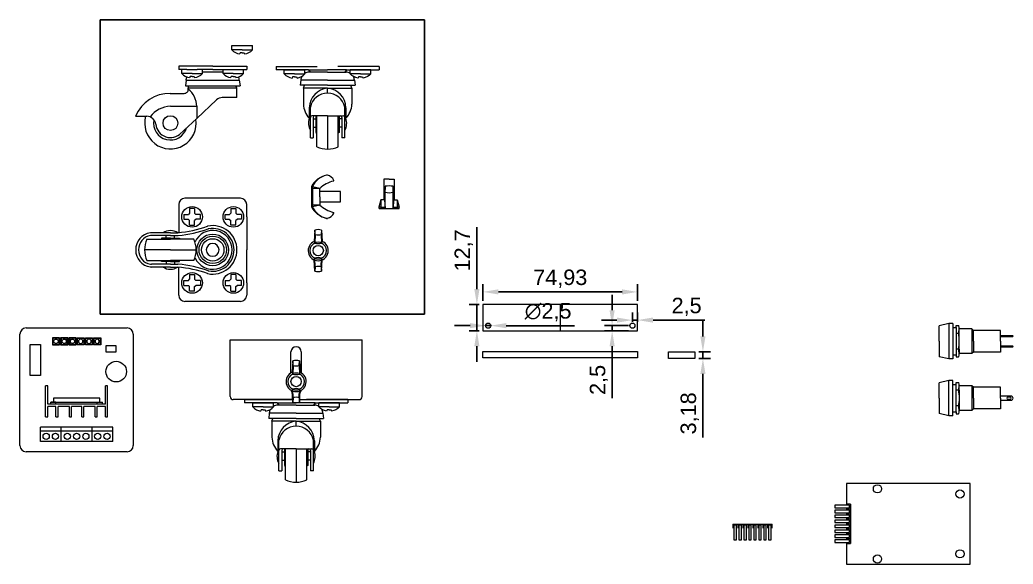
# Model space of a CAD drawing. Header units: millimetres. Extents: x 29 to 3003, y -283 to 1331.
# Drawn here: x 1025.5 to 1507, y 1066.9 to 1330.7 of the extents above; entities that cross this region are included whole.
import ezdxf

# ---------------------------------------------------------------- set-up
doc = ezdxf.new("R2010")
doc.units = ezdxf.units.MM
doc.layers.get('0').update_dxf_attribs({"lineweight": 9})
doc.layers.add('Dimensions', color=30, linetype='Continuous', lineweight=13)
doc.layers.add('Images 2', color=100, linetype='Continuous')
doc.styles.get("Standard").update_dxf_attribs({"font": 'arial.ttf'})
doc.dimstyles.new('ISO-25', dxfattribs={"dimscale": 3, "dimtxt": 2.5, "dimasz": 2.5, "dimexe": 1.25, "dimexo": 0.625, "dimtad": 1, "dimtxsty": 'Standard', "dimcen": 2.5, "dimadec": 0, "dimazin": 0, "dimtfac": 1, "dimtmove": 0, "dimatfit": 3, "dimfxl": 1, "dimarcsym": 0})
picture_1 = doc.add_image_def('image1.jpg', size_in_pixel=(600, 544))

# ---------------------------------------------------------------- blocks, each defined once
blk = doc.blocks.new('Roda (Lado)')
for p, q in [((0, 0), (-16.5, 0)), ((-16.5, 0), (-16.5, -1.5)), ((0, 0), (16.5, 0)), ((16.5, 0), (16.5, -1.5)), ((-12.5, -1.5), (-16.5, -1.5)), ((-15, -3.5), (-15, -1.5)), ((-10, -3.5), (-15, -3.5)), ((-12.5, -1.5), (-7.5, -1.5)), ((-10, -3.5), (-5, -3.5)), ((0, -1.5), (-7.5, -1.5)), ((-5, -2.84), (-5, -1.5)), ((5, -2.84), (-5, -2.84)), ((-5, -3.5), (-5, -2.84)), ((0, -1.5), (16.5, -1.5)), ((5, -2.84), (5, -1.5)), ((5, -3.5), (5, -2.84)), ((10, -3.5), (5, -3.5)), ((10, -3.5), (15, -3.5)), ((15, -3.5), (15, -1.5)), ((-12.85, -6.72), (-13.26, -9.42)), ((-13.26, -9.42), (13.26, -9.42)), ((-12.85, -6.72), (-12.85, -6.34)), ((-12.85, -6.72), (12.85, -6.72)), ((-11.82, -10.7), (-11.53, -9.42)), ((-11, -4.97), (-11.2, -5.5)), ((-10, -4.97), (-11, -4.97)), ((-10, -4.97), (-9, -4.97)), ((-9, -4.97), (-8.8, -5.5)), ((9, -4.97), (8.8, -5.5)), ((10, -4.97), (9, -4.97)), ((10, -4.97), (11, -4.97)), ((11, -4.97), (11.2, -5.5)), ((11.63, -10.7), (11.26, -9.42)), ((12.85, -6.72), (12.85, -6.34)), ((12.85, -6.72), (13.26, -9.42)), ((-20.55, -13.16), (-13.76, -13.16)), ((11.63, -10.7), (-11.82, -10.7)), ((-11.82, -11.06), (-11.82, -10.7)), ((11.63, -15.22), (11.63, -10.7)), ((-7.71, -25.25), (1.89, -16.3)), ((11.63, -15.22), (4.62, -15.22)), ((-20.51, -19.37), (-7.71, -19.37)), ((-7.71, -19.37), (-7.71, -25.25)), ((-37.39, -24.17), (-31.94, -24.17)), ((-7.71, -25.25), (-16.11, -33.05))]:
    blk.add_line(p, q)
blk.add_circle((-20.49, -27.55), 3.59)
for centre, radius, start, end in [((-10.37, 0.69), 6.25, 222.1439, 262.3949), ((-9.63, 0.69), 6.25, 277.6051, 317.8561), ((9.63, 0.69), 6.25, 222.1439, 262.3949), ((10.37, 0.69), 6.25, 277.6051, 317.8561), ((-9.35, -6.34), 3.5, 159.7651, 180), ((9.35, -6.34), 3.5, 0, 20.2349), ((-20.84, -31.09), 17.94, 89.0762, 157.2925), ((-13.77, -11.2), 1.95, 270.2705, 4.1503), ((-19.31, -19.93), 11.61, 2.7683, 49.8413), ((4.62, -19.22), 4, 90, 133), ((-19.98, -32.22), 12.86, 92.1937, 143.5527), ((-20.49, -27.55), 8.18, 89.8843, 90.1157), ((-20.49, -27.55), 8.18, 89.8843, 90.1157), ((-20.49, -27.55), 12.5, 164.3045, 8.7551), ((-32.34, -29.09), 4.94, 11.6075, 85.3728), ((-20.49, -27.55), 8.18, 168.8662, 343.8135), ((-20.49, -27.55), 8.18, 168.8662, 343.8135), ((-20.49, -27.55), 7.04, 184.4613, 317.2353)]:
    blk.add_arc(centre, radius, start, end)
blk = doc.blocks.new('Screw Head (Side)')
for p, q in [((-5, -2), (-5, 0)), ((-5, 0), (5, 0)), ((5, -1.34), (5, 0)), ((0, -2), (-5, -2)), ((-1, -3.47), (-1.2, -4)), ((0, -3.47), (-1, -3.47)), ((0, -2), (5, -2)), ((0, -3.47), (1, -3.47)), ((1, -3.47), (1.2, -4)), ((5, -2), (5, -1.34))]:
    blk.add_line(p, q)
for centre, start, end in [((-0.37, 2.19), 222.1439, 262.3949), ((0.37, 2.19), 277.6051, 317.8561)]:
    blk.add_arc(centre, 6.25, start, end)
blk = doc.blocks.new('Roda (Frente)')
for p, q in [((-25, 0), (-25, -1.54)), ((-25, 0), (-5, 0)), ((25, 0), (25, -1.54)), ((-9.18, -1.54), (-25, -1.54)), ((-9.18, -1.54), (0, -1.54)), ((-9.18, -1.54), (-8.41, -2.7)), ((0, -2.7), (-9.02, -2.7)), ((9.18, -1.54), (0, -1.54)), ((0, -2.7), (9.02, -2.7)), ((25, 0), (5, 0)), ((9.18, -1.54), (8.41, -2.7)), ((9.18, -1.54), (25, -1.54)), ((-13.02, -6.54), (-13.29, -9.08)), ((0, -9.08), (-13.29, -9.08)), ((0, -6.54), (-13.02, -6.54)), ((-11.75, -10.44), (-11.24, -9.08)), ((0, -6.54), (13.02, -6.54)), ((0, -9.08), (13.29, -9.08)), ((11.75, -10.44), (11.24, -9.08)), ((13.02, -6.54), (13.29, -9.08)), ((0, -10.44), (-11.75, -10.44)), ((-11.75, -10.44), (-11.75, -18.22)), ((0, -12.89), (0, -10.44)), ((0, -10.44), (11.75, -10.44)), ((11.75, -10.44), (11.75, -18.22)), ((-8.87, -19.91), (-8.87, -23.87)), ((-8.87, -23.87), (-8.87, -25.07)), ((-8.35, -23.87), (-8.35, -19.66)), ((-8.35, -23.87), (-8.35, -24.62)), ((-6.23, -23.87), (-7.6, -23.87)), ((-5.64, -23.87), (-6.23, -23.87)), ((0, -23.87), (-5.64, -23.87)), ((-5.64, -23.87), (-5.64, -31.87)), ((-5.19, -38.88), (-5.19, -23.87)), ((0, -23.87), (0, -40)), ((0, -23.87), (5.64, -23.87)), ((5.19, -38.88), (5.19, -23.87)), ((5.64, -23.87), (6.23, -23.87)), ((5.64, -23.87), (5.64, -31.87)), ((6.23, -23.87), (7.6, -23.87)), ((8.35, -23.87), (8.35, -19.66)), ((8.35, -23.87), (8.35, -24.62)), ((8.87, -19.91), (8.87, -23.87)), ((8.87, -23.87), (8.87, -25.07)), ((-8.87, -25.07), (-8.35, -25.53)), ((-8.35, -34.46), (-8.35, -24.62)), ((-6.98, -24.62), (-6.98, -34.46)), ((-6.98, -25.31), (-5.64, -25.31)), ((6.98, -25.31), (5.64, -25.31)), ((6.98, -24.62), (6.98, -34.46)), ((8.35, -34.46), (8.35, -24.62)), ((8.87, -25.07), (8.35, -25.53)), ((-6.98, -29.37), (-5.64, -29.37)), ((-5.64, -31.87), (-5.19, -32.29)), ((5.64, -31.87), (5.19, -32.29)), ((6.98, -29.37), (5.64, -29.37)), ((-8.35, -34.46), (-6.98, -34.46)), ((8.35, -34.46), (6.98, -34.46))]:
    blk.add_line(p, q)
for centre, radius, start, end in [((-8.9, -6.83), 4.13, 149.5149, 175.9895), ((-8.9, -6.83), 4.13, 91.584, 120.5328), ((8.9, -6.83), 4.13, 59.4672, 88.416), ((8.9, -6.83), 4.13, 4.0105, 30.4851), ((0.88, -20.15), 9.76, 95.1859, 178.5811), ((-0.19, -21.19), 8.3, 88.6743, 169.3585), ((-0.88, -20.15), 9.76, 1.4189, 84.8141), ((0.19, -21.19), 8.3, 10.6415, 91.3257), ((-1.29, -17.85), 10.47, 182.0322, 223.5877), ((1.29, -17.85), 10.47, 316.4123, 357.9678), ((-7.6, -24.62), 0.75, 90, 180), ((-6.23, -24.62), 0.75, 90, 180), ((6.23, -24.62), 0.75, 0, 90), ((7.6, -24.62), 0.75, 0, 90), ((-2.09, -27.44), 7.18, 160.7215, 209.3744), ((2.09, -27.44), 7.18, 330.6256, 19.2785), ((-0.06, -27.7), 12.3, 245.3471, 270.2989), ((0.06, -27.7), 12.3, 269.7011, 294.6529)]:
    blk.add_arc(centre, radius, start, end)
blk.add_blockref('Screw Head (Side)', (-16, -1.54))
at = {"xscale": -1}
blk.add_blockref('Screw Head (Side)', (16, -1.54), dxfattribs=at)
blk = doc.blocks.new('*U17')
for p, q in [((-1.1, 1.1955), (-1.1, -1.1955)), ((-1.1, 1.1955), (1.1, 1.1955)), ((-1.1, -1.1955), (1.1, -1.1955))]:
    blk.add_line(p, q)
blk = doc.blocks.new('*U18')
at = {"color": 0, "linetype": 'ByBlock', "lineweight": -2, "transparency": 16777216}
blk.add_blockref('*U17', (1151.22, 1218.83), dxfattribs=at)
for p, rotation in [((1154.12, 1221.73), 270.0000000000001), ((1157.02, 1218.83), 180), ((1154.12, 1215.93), 90.00000000000001)]:
    blk.add_blockref('*U17', p, dxfattribs=dict(at, rotation=rotation))
blk = doc.blocks.new('*U19')
for p, q in [((-1.1, 1.1955), (-1.1, -1.1955)), ((-1.1, 1.1955), (1.1, 1.1955)), ((-1.1, -1.1955), (1.1, -1.1955))]:
    blk.add_line(p, q)
blk = doc.blocks.new('*U20')
at = {"color": 0, "linetype": 'ByBlock', "lineweight": -2, "transparency": 16777216}
blk.add_blockref('*U19', (1151.22, 1218.83), dxfattribs=at)
for p, rotation in [((1154.12, 1221.73), 270.0000000000001), ((1157.02, 1218.83), 180), ((1154.12, 1215.93), 90.00000000000001)]:
    blk.add_blockref('*U19', p, dxfattribs=dict(at, rotation=rotation))
blk = doc.blocks.new('*U21')
for p, q in [((-1.1, 1.1955), (-1.1, -1.1955)), ((-1.1, 1.1955), (1.1, 1.1955)), ((-1.1, -1.1955), (1.1, -1.1955))]:
    blk.add_line(p, q)
blk = doc.blocks.new('*U22')
at = {"color": 0, "linetype": 'ByBlock', "lineweight": -2, "transparency": 16777216}
blk.add_blockref('*U21', (1151.22, 1218.83), dxfattribs=at)
for p, rotation in [((1154.12, 1221.73), 270.0000000000001), ((1157.02, 1218.83), 180), ((1154.12, 1215.93), 90.00000000000001)]:
    blk.add_blockref('*U21', p, dxfattribs=dict(at, rotation=rotation))
blk = doc.blocks.new('*U23')
for p, q in [((-1.1, 1.1955), (-1.1, -1.1955)), ((-1.1, 1.1955), (1.1, 1.1955)), ((-1.1, -1.1955), (1.1, -1.1955))]:
    blk.add_line(p, q)
blk = doc.blocks.new('*U24')
at = {"color": 0, "linetype": 'ByBlock', "lineweight": -2, "transparency": 16777216}
blk.add_blockref('*U23', (1151.22, 1218.83), dxfattribs=at)
for p, rotation in [((1154.12, 1221.73), 270.0000000000001), ((1157.02, 1218.83), 180), ((1154.12, 1215.93), 90.00000000000001)]:
    blk.add_blockref('*U23', p, dxfattribs=dict(at, rotation=rotation))
blk = doc.blocks.new('Roda (Bottom)')
for p, q in [((13.5, 25), (-13.5, 25)), ((-16.5, 22), (-16.5, 8.35)), ((16.5, 16), (16.5, 22)), ((-11.2, 17.8), (-11.8, 17.2)), ((-11.8, 14.8), (-11.2, 14.2)), ((-8.8, 17.8), (-8.2, 17.2)), ((-8.2, 14.8), (-8.8, 14.2)), ((8.8, 17.8), (8.2, 17.2)), ((8.2, 14.8), (8.8, 14.2)), ((11.2, 17.8), (11.8, 17.2)), ((11.8, 14.8), (11.2, 14.2)), ((16.5, 16), (16.5, 0)), ((-31.88, 5.19), (-20.5, 5.19)), ((-20.5, 8.31), (-29.85, 8.31)), ((-20.5, 6.93), (-29.75, 6.93)), ((-20.5, 5.63), (-24.82, 5.63)), ((-24.82, 5.63), (-24.82, 5.19)), ((-22.53, 5.63), (-22.53, 6.93)), ((-20.5, 8.31), (-16.91, 8.31)), ((-20.5, 6.93), (-16.9, 6.93)), ((-20.5, 5.63), (-16.18, 5.63)), ((-9.12, 5.19), (-20.5, 5.19)), ((-18.47, 5.63), (-18.47, 6.93)), ((-16.18, 5.63), (-16.18, 5.19)), ((-20.5, 0), (-33, 0)), ((-20.5, 0), (-8, 0)), ((16.5, -16), (16.5, 0)), ((-31.88, -5.19), (-20.5, -5.19)), ((-20.5, -8.31), (-29.85, -8.31)), ((-20.5, -6.93), (-29.75, -6.93)), ((-24.82, -5.63), (-24.82, -5.19)), ((-20.5, -5.63), (-24.82, -5.63)), ((-22.53, -5.63), (-22.53, -6.93)), ((-9.12, -5.19), (-20.5, -5.19)), ((-20.5, -5.63), (-16.18, -5.63)), ((-20.5, -6.93), (-16.9, -6.93)), ((-20.5, -8.31), (-16.91, -8.31)), ((-18.47, -5.63), (-18.47, -6.93)), ((-16.5, -22), (-16.5, -8.35)), ((-16.18, -5.63), (-16.18, -5.19)), ((-11.8, -14.8), (-11.2, -14.2)), ((-8.2, -14.8), (-8.8, -14.2)), ((8.2, -14.8), (8.8, -14.2)), ((11.8, -14.8), (11.2, -14.2)), ((-11.2, -17.8), (-11.8, -17.2)), ((-8.8, -17.8), (-8.2, -17.2)), ((8.8, -17.8), (8.2, -17.2)), ((11.2, -17.8), (11.8, -17.2)), ((16.5, -16), (16.5, -22)), ((13.5, -25), (-13.5, -25))]:
    blk.add_line(p, q)
for centre, radius in [((-10, 16), 5), ((10, 16), 5), ((0, 0), 7.66), ((0, 0), 6.65), ((0, 0), 5.43), ((-10, -16), 5), ((10, -16), 5)]:
    blk.add_circle(centre, radius)
for centre, radius, start, end in [((-13.5, 22), 3, 90, 180), ((13.5, 22), 3, 0, 90), ((-23.28, 71.63), 63.64, 275.7483, 288.9923), ((-23.28, 71.63), 65.02, 275.8126, 288.91), ((-1.92, 9.56), 2, 101.3356, 108.9923), ((0, 0), 11.75, 0, 101.3356), ((-1.56, 8.23), 2, 100.7313, 108.91), ((0, 0), 10.37, 0, 100.7313), ((-29.16, 0.18), 8.17, 97.5632, 181.2575), ((-29.16, 0.18), 6.8, 98.8288, 181.2575), ((-20.7, 0.06), 12.3, 155.3471, 180.2989), ((-29.85, 5.31), 3, 90, 97.5632), ((-29.75, 3.93), 3, 90, 98.8288), ((-20.75, 3.41), 5.93, 87.572, 124.2913), ((-20.25, 3.41), 5.93, 55.7087, 92.428), ((-16.9, 8.93), 2, 270, 275.8126), ((-20.3, 0.06), 12.3, 359.7011, 24.6529), ((0, 0), 9.41, 204.0311, 155.9689), ((-29.16, -0.18), 8.17, 178.7425, 262.4368), ((0, 0), 3.1, 0, 180), ((0, 0), 3.1, 180, 0), ((0, 0), 11.75, 258.6644, 0), ((0, 0), 10.37, 259.2687, 0), ((-29.16, -0.18), 6.8, 178.7425, 261.1712), ((-20.7, -0.06), 12.3, 179.7011, 204.6529), ((-20.3, -0.06), 12.3, 335.3471, 0.2989), ((-29.85, -5.31), 3, 262.4368, 270), ((-29.75, -3.93), 3, 261.1712, 270), ((-20.75, -3.41), 5.93, 235.7087, 272.428), ((-20.25, -3.41), 5.93, 267.572, 304.2913), ((-23.28, -71.63), 63.64, 71.0077, 84.2517), ((-16.9, -8.93), 2, 84.1874, 90), ((-23.28, -71.63), 65.02, 71.09, 84.1874), ((-1.92, -9.56), 2, 251.0077, 258.6644), ((-1.56, -8.23), 2, 251.09, 259.2687), ((-13.5, -22), 3, 180, 270), ((13.5, -22), 3, 270, 0)]:
    blk.add_arc(centre, radius, start, end)
blk.add_blockref('*U18', (-1164.12, -1202.83))
at = {"xscale": -1}
blk.add_blockref('*U20', (1164.12, -1202.83), dxfattribs=at)
at = {"xscale": -1, "rotation": 180}
blk.add_blockref('*U22', (-1164.12, 1202.83), dxfattribs=at)
at = {"rotation": 179.9999999999937}
blk.add_blockref('*U24', (1164.12, 1202.83), dxfattribs=at)
blk = doc.blocks.new('*D39')
at = {"layer": 'Defpoints', "color": 0, "transparency": 16777216}
for p in [(1247.04, 1192.7), (1250, 1192.7), (1250, 1180)]:
    blk.add_point(p, dxfattribs=at)
at = {"layer": 'Dimensions', "color": 0, "lineweight": -2, "transparency": 16777216}
for p, q in [((1247.04, 1200.2), (1247.04, 1230.23)), ((1248.12, 1192.7), (1243.29, 1192.7)), ((1247.04, 1180), (1247.04, 1192.7)), ((1248.12, 1180), (1243.29, 1180)), ((1247.04, 1172.5), (1247.04, 1165))]:
    blk.add_line(p, q, dxfattribs=at)
at = {"layer": 'Dimensions', "color": 0, "transparency": 16777216}
for points in [[(1245.79, 1200.2), (1248.29, 1200.2), (1247.04, 1192.7)], [(1245.79, 1172.5), (1248.29, 1172.5), (1247.04, 1180)]]:
    blk.add_solid(points, dxfattribs=at)
at = {"layer": 'Dimensions', "color": 0, "transparency": 16777216, "insert": (1240.66, 1218.96), "char_height": 7.5, "attachment_point": 5, "rotation": 90}
blk.add_mtext('12,7', dxfattribs=at)
blk = doc.blocks.new('*D40')
at = {"layer": 'Defpoints', "color": 0, "transparency": 16777216}
for p in [(1324.93, 1198.85), (1250, 1192.7), (1324.93, 1192.7)]:
    blk.add_point(p, dxfattribs=at)
at = {"layer": 'Dimensions', "color": 0, "lineweight": -2, "transparency": 16777216}
for p, q in [((1250, 1194.58), (1250, 1202.6)), ((1324.93, 1194.58), (1324.93, 1202.6)), ((1257.5, 1198.85), (1317.43, 1198.85))]:
    blk.add_line(p, q, dxfattribs=at)
at = {"layer": 'Dimensions', "color": 0, "transparency": 16777216}
for points in [[(1257.5, 1200.1), (1257.5, 1197.6), (1250, 1198.85)], [(1317.43, 1200.1), (1317.43, 1197.6), (1324.93, 1198.85)]]:
    blk.add_solid(points, dxfattribs=at)
at = {"layer": 'Dimensions', "color": 0, "transparency": 16777216, "insert": (1287.46, 1205.24), "char_height": 7.5, "attachment_point": 5}
blk.add_mtext('74,93', dxfattribs=at)
blk = doc.blocks.new('*D41')
at = {"layer": 'Defpoints', "color": 0, "transparency": 16777216}
for p in [(1352.7, 1169.77), (1352.7, 1166.6), (1356.62, 1166.6)]:
    blk.add_point(p, dxfattribs=at)
at = {"layer": 'Dimensions', "color": 0, "lineweight": -2, "transparency": 16777216}
for p, q in [((1356.62, 1177.27), (1356.62, 1184.77)), ((1354.58, 1169.77), (1360.37, 1169.77)), ((1354.58, 1166.6), (1360.37, 1166.6)), ((1356.62, 1169.77), (1356.62, 1166.6)), ((1356.62, 1159.1), (1356.62, 1128.36))]:
    blk.add_line(p, q, dxfattribs=at)
at = {"layer": 'Dimensions', "color": 0, "transparency": 16777216}
for points in [[(1355.37, 1177.27), (1357.87, 1177.27), (1356.62, 1169.77)], [(1355.37, 1159.1), (1357.87, 1159.1), (1356.62, 1166.6)]]:
    blk.add_solid(points, dxfattribs=at)
at = {"layer": 'Dimensions', "color": 0, "transparency": 16777216, "insert": (1350.24, 1139.98), "char_height": 7.5, "attachment_point": 5, "rotation": 90}
blk.add_mtext('3,18', dxfattribs=at)
blk = doc.blocks.new('*D42')
at = {"layer": 'Defpoints', "color": 0, "transparency": 16777216}
for p in [(1251.25, 1182.5), (1253.75, 1182.5)]:
    blk.add_point(p, dxfattribs=at)
at = {"layer": 'Dimensions', "color": 0, "lineweight": -2, "transparency": 16777216}
for p, q in [((1243.75, 1182.51), (1236.25, 1182.52)), ((1251.25, 1182.5), (1253.75, 1182.5)), ((1294.37, 1182.45), (1261.25, 1182.49))]:
    blk.add_line(p, q, dxfattribs=at)
at = {"layer": 'Dimensions', "color": 0, "transparency": 16777216}
for points in [[(1243.75, 1183.76), (1243.75, 1181.26), (1251.25, 1182.5)], [(1261.25, 1183.74), (1261.25, 1181.24), (1253.75, 1182.5)]]:
    blk.add_solid(points, dxfattribs=at)
at = {"layer": 'Dimensions', "color": 0, "transparency": 16777216, "insert": (1281.57, 1188.97), "char_height": 7.5, "attachment_point": 5, "rotation": 359.9325}
blk.add_mtext('∅2,5', dxfattribs=at)
blk = doc.blocks.new('*D43')
at = {"layer": 'Defpoints', "color": 0, "transparency": 16777216}
for p in [(1312.61, 1180), (1322.43, 1182.5), (1322.43, 1180)]:
    blk.add_point(p, dxfattribs=at)
at = {"layer": 'Dimensions', "color": 0, "lineweight": -2, "transparency": 16777216}
for p, q in [((1312.61, 1190), (1312.61, 1197.5)), ((1320.56, 1182.5), (1308.86, 1182.5)), ((1320.56, 1180), (1308.86, 1180)), ((1312.61, 1182.5), (1312.61, 1180)), ((1312.61, 1172.5), (1312.61, 1147.41))]:
    blk.add_line(p, q, dxfattribs=at)
at = {"layer": 'Dimensions', "color": 0, "transparency": 16777216}
for points in [[(1311.36, 1190), (1313.86, 1190), (1312.61, 1182.5)], [(1311.36, 1172.5), (1313.86, 1172.5), (1312.61, 1180)]]:
    blk.add_solid(points, dxfattribs=at)
at = {"layer": 'Dimensions', "color": 0, "transparency": 16777216, "insert": (1306.23, 1156.21), "char_height": 7.5, "attachment_point": 5, "rotation": 90}
blk.add_mtext('2,5', dxfattribs=at)
blk = doc.blocks.new('*D44')
at = {"layer": 'Defpoints', "color": 0, "transparency": 16777216}
for p in [(1324.93, 1185.19), (1322.43, 1182.5), (1324.93, 1182.5)]:
    blk.add_point(p, dxfattribs=at)
at = {"layer": 'Dimensions', "color": 0, "lineweight": -2, "transparency": 16777216}
for p, q in [((1314.93, 1185.19), (1307.43, 1185.19)), ((1322.43, 1184.38), (1322.43, 1188.94)), ((1322.43, 1185.19), (1324.93, 1185.19)), ((1324.93, 1184.38), (1324.93, 1188.94)), ((1332.43, 1185.19), (1357.52, 1185.19))]:
    blk.add_line(p, q, dxfattribs=at)
at = {"layer": 'Dimensions', "color": 0, "transparency": 16777216}
for points in [[(1314.93, 1186.44), (1314.93, 1183.94), (1322.43, 1185.19)], [(1332.43, 1186.44), (1332.43, 1183.94), (1324.93, 1185.19)]]:
    blk.add_solid(points, dxfattribs=at)
at = {"layer": 'Dimensions', "color": 0, "transparency": 16777216, "insert": (1348.72, 1191.57), "char_height": 7.5, "attachment_point": 5}
blk.add_mtext('2,5', dxfattribs=at)
blk = doc.blocks.new('*U65')
for points in [[(-1.75, 1.75), (1.75, 1.75), (1.75, -1.75), (-1.75, -1.75)], [(-1.5, 1.5), (1.5, 1.5), (1.5, -1.5), (-1.5, -1.5)], [(-0.41, 1), (-1, 0.41), (-1, -0.41), (-0.41, -1), (0.41, -1), (1, -0.41), (1, 0.41), (0.41, 1)]]:
    blk.add_lwpolyline(points, close=True)
blk = doc.blocks.new('*U66')
at = {"color": 0, "linetype": 'ByBlock', "lineweight": -2, "transparency": 16777216}
for p in [(0, 0), (4, 0), (8, 0)]:
    blk.add_blockref('*U65', p, dxfattribs=at)
blk = doc.blocks.new('*U67')
for points in [[(-1.75, 1.75), (1.75, 1.75), (1.75, -1.75), (-1.75, -1.75)], [(-1.5, 1.5), (1.5, 1.5), (1.5, -1.5), (-1.5, -1.5)], [(-0.41, 1), (-1, 0.41), (-1, -0.41), (-0.41, -1), (0.41, -1), (1, -0.41), (1, 0.41), (0.41, 1)]]:
    blk.add_lwpolyline(points, close=True)
blk = doc.blocks.new('*U68')
at = {"color": 0, "linetype": 'ByBlock', "lineweight": -2, "transparency": 16777216}
for p in [(0, 0), (4, 0), (8, 0)]:
    blk.add_blockref('*U67', p, dxfattribs=at)
blk = doc.blocks.new('Friver')
for p, q in [((-700, 843), (-700, 897)), ((-697, 900), (-648, 900)), ((-645, 897), (-645, 843)), ((-687.5, 862), (-687.5, 872)), ((-686.5, 872), (-687.5, 872)), ((-686.5, 863), (-686.5, 872)), ((-658.5, 863), (-658.5, 872)), ((-657.5, 872), (-658.5, 872)), ((-657.5, 862), (-657.5, 872)), ((-687.5, 857), (-687.5, 862)), ((-658.5, 863), (-686.5, 863)), ((-682.5, 862), (-686.5, 862)), ((-686.5, 857), (-686.5, 862)), ((-685, 863), (-685, 864)), ((-685, 864), (-660, 864)), ((-682.5, 864), (-685, 864)), ((-682.5, 863), (-682.5, 864)), ((-682.5, 857), (-682.5, 862)), ((-676, 862), (-681.5, 862)), ((-681.5, 857), (-681.5, 862)), ((-676, 857), (-676, 862)), ((-670, 862), (-675, 862)), ((-675, 857), (-675, 862)), ((-670, 857), (-670, 862)), ((-663.5, 862), (-669, 862)), ((-669, 857), (-669, 862)), ((-663.5, 857), (-663.5, 862)), ((-662.5, 863), (-662.5, 864)), ((-662.5, 864), (-660, 864)), ((-658.5, 862), (-662.5, 862)), ((-662.5, 857), (-662.5, 862)), ((-660, 863), (-660, 864)), ((-658.5, 857), (-658.5, 862)), ((-657.5, 857), (-657.5, 862)), ((-687.5, 857), (-686.5, 857)), ((-682.5, 857), (-681.5, 857)), ((-676, 857), (-675, 857)), ((-670, 857), (-669, 857)), ((-663.5, 857), (-662.5, 857)), ((-658.5, 857), (-657.5, 857)), ((-655, 852), (-690, 852)), ((-690, 845), (-690, 852)), ((-680, 850), (-690, 850)), ((-680, 845), (-680, 852)), ((-655, 850), (-680, 850)), ((-665, 845), (-665, 852)), ((-655, 845), (-655, 852)), ((-655, 845), (-690, 845)), ((-648, 840), (-697, 840))]:
    blk.add_line(p, q)
for points in [[(-695, 892), (-690, 892), (-690, 877), (-695, 877)], [(-658.38, 888.41), (-653.38, 888.41), (-653.38, 891.41), (-658.38, 891.41)], [(-683.75, 864), (-661.25, 864), (-661.25, 866), (-683.75, 866)]]:
    blk.add_lwpolyline(points, close=True)
for centre, radius in [((-653.29, 878.84), 5), ((-687.25, 847.5), 1.5), ((-682.75, 847.5), 1.5), ((-677, 847.5), 1.5), ((-672.5, 847.5), 1.5), ((-668, 847.5), 1.5), ((-662.25, 847.5), 1.5), ((-657.75, 847.5), 1.5)]:
    blk.add_circle(centre, radius)
for centre, start, end in [((-697, 897), 90, 180), ((-648, 897), 0, 90), ((-697, 843), 180, 270), ((-648, 843), 270, 0)]:
    blk.add_arc(centre, 3, start, end)
at = {"xscale": -1}
blk.add_blockref('*U68', (-674.5, 893.5), dxfattribs=at)
blk.add_blockref('*U66', (-670.5, 893.5))
blk = doc.blocks.new('*U117')
blk.add_line((1, 0), (-1, 0))
blk = doc.blocks.new('*U118')
at = {"color": 0, "linetype": 'ByBlock', "lineweight": -2, "transparency": 16777216}
for p in [(0, 0), (0, -2.4), (0, -4.8), (0, -7.2), (0, -9.6), (0, -12), (0, -14.4), (0, -16.8)]:
    blk.add_blockref('*U117', p, dxfattribs=at)
blk = doc.blocks.new('*U119')
blk.add_lwpolyline([(3.5, 0.6), (-3.5, 0.6), (-3.5, -0.6), (3.5, -0.6)], close=True)
blk = doc.blocks.new('*U120')
at = {"color": 0, "linetype": 'ByBlock', "lineweight": -2, "transparency": 16777216}
for p in [(0, 0), (0, -2.4), (0, -4.8), (0, -7.2), (0, -9.6), (0, -12), (0, -14.4), (0, -16.8)]:
    blk.add_blockref('*U119', p, dxfattribs=at)
blk = doc.blocks.new('*U145')
blk.add_line((1, 0), (-1, 0))
blk = doc.blocks.new('*U146')
at = {"color": 0, "linetype": 'ByBlock', "lineweight": -2, "transparency": 16777216}
for p in [(0, 0), (0, -2.4), (0, -4.8), (0, -7.2), (0, -9.6), (0, -12), (0, -14.4), (0, -16.8)]:
    blk.add_blockref('*U145', p, dxfattribs=at)
blk = doc.blocks.new('*U147')
blk.add_lwpolyline([(3.5, 0.6), (-3.5, 0.6), (-3.5, -0.6), (3.5, -0.6)], close=True)
blk = doc.blocks.new('*U148')
at = {"color": 0, "linetype": 'ByBlock', "lineweight": -2, "transparency": 16777216}
for p in [(0, 0), (0, -2.4), (0, -4.8), (0, -7.2), (0, -9.6), (0, -12), (0, -14.4), (0, -16.8)]:
    blk.add_blockref('*U147', p, dxfattribs=at)

msp = doc.modelspace()

# ---------------------------------------------------------------- linework, layer by layer
for p, q in [((1204.449, 1253.442), (1201.949, 1253.442)), ((1201.949, 1253.442), (1201.949, 1243.442)), ((1204.449, 1253.442), (1206.949, 1253.442)), ((1206.949, 1253.442), (1206.949, 1243.442)), ((1166.79, 1249.81), (1166.79, 1240.113)), ((1170.89, 1248.962), (1166.79, 1248.962)), ((1170.89, 1248.962), (1167.286, 1249.841)), ((1167.413, 1248.962), (1167.413, 1247.462)), ((1167.413, 1247.462), (1167.413, 1242.462)), ((1170.89, 1247.462), (1170.89, 1248.962)), ((1170.89, 1244.962), (1170.89, 1247.462)), ((1180.89, 1247.462), (1170.89, 1247.462)), ((1180.89, 1242.462), (1180.89, 1247.462)), ((1202.505, 1250.023), (1202.305, 1243.442)), ((1202.505, 1239.965), (1202.505, 1250.023)), ((1206.392, 1239.965), (1206.392, 1250.023)), ((1206.392, 1250.023), (1206.592, 1243.442)), ((1167.413, 1242.462), (1167.413, 1240.962)), ((1170.89, 1244.962), (1170.89, 1242.462)), ((1170.89, 1242.462), (1170.89, 1240.962)), ((1170.89, 1242.462), (1180.89, 1242.462)), ((1200.449, 1243.442), (1199.57, 1239.838)), ((1201.949, 1243.442), (1200.449, 1243.442)), ((1200.449, 1243.442), (1200.449, 1239.342)), ((1202.305, 1243.442), (1201.949, 1243.442)), ((1202.305, 1243.442), (1202.505, 1239.342)), ((1206.592, 1243.442), (1206.392, 1239.342)), ((1206.592, 1243.442), (1206.949, 1243.442)), ((1206.949, 1243.442), (1208.449, 1243.442)), ((1208.449, 1243.442), (1209.328, 1239.838)), ((1208.449, 1243.442), (1208.449, 1239.342)), ((1170.89, 1240.962), (1166.79, 1240.962)), ((1170.89, 1240.962), (1167.286, 1240.083)), ((1199.6, 1239.342), (1209.297, 1239.342)), ((1200.449, 1239.965), (1201.949, 1239.965)), ((1200.449, 1239.965), (1200.449, 1239.342)), ((1201.949, 1239.965), (1202.475, 1239.965)), ((1202.505, 1239.342), (1202.505, 1239.965)), ((1206.392, 1239.342), (1206.392, 1239.965)), ((1206.423, 1239.965), (1206.949, 1239.965)), ((1206.949, 1239.965), (1208.449, 1239.965)), ((1208.449, 1239.965), (1208.449, 1239.342)), ((1168.513, 1228.845), (1168.227, 1223.355)), ((1168.621, 1226.685), (1168.513, 1228.845)), ((1171.73, 1228.845), (1171.621, 1226.669)), ((1171.73, 1228.845), (1172.015, 1223.355)), ((1168.227, 1223.355), (1168.487, 1222.51)), ((1168.621, 1226.685), (1168.487, 1222.51)), ((1171.621, 1226.685), (1171.756, 1222.51)), ((1172.015, 1223.355), (1171.756, 1222.51)), ((1168.227, 1214.363), (1168.487, 1215.208)), ((1168.513, 1208.872), (1168.227, 1214.363)), ((1168.621, 1211.033), (1168.487, 1215.208)), ((1171.621, 1211.033), (1171.756, 1215.208)), ((1171.73, 1208.872), (1172.015, 1214.363)), ((1172.015, 1214.363), (1171.756, 1215.208)), ((1168.621, 1211.033), (1168.513, 1208.872)), ((1171.621, 1211.033), (1171.73, 1208.872)), ((1324.93, 1192.7), (1250, 1192.7)), ((1250, 1192.7), (1250, 1180)), ((1287.465, 1192.7), (1287.465, 1180)), ((1324.93, 1180), (1324.93, 1192.7)), ((1250, 1180), (1324.93, 1180)), ((1475.826, 1183.54), (1471.226, 1182.44)), ((1471.226, 1174.94), (1471.226, 1182.44)), ((1477.826, 1183.54), (1475.826, 1183.54)), ((1475.826, 1183.54), (1475.826, 1166.34)), ((1477.826, 1183.54), (1477.826, 1166.34)), ((1477.826, 1181.54), (1479.326, 1181.54)), ((1479.326, 1181.54), (1479.326, 1182.54)), ((1479.326, 1182.54), (1480.469, 1182.54)), ((1479.326, 1181.54), (1479.326, 1168.34)), ((1487.076, 1180.94), (1480.826, 1180.94)), ((1480.826, 1178.74), (1480.826, 1180.94)), ((1487.826, 1180.19), (1487.076, 1180.94)), ((1487.076, 1180.94), (1487.076, 1168.94)), ((1487.826, 1174.94), (1487.826, 1180.19)), ((1500.826, 1180.19), (1487.826, 1180.19)), ((1500.826, 1174.94), (1500.826, 1180.19)), ((1127.402, 1148.155), (1127.402, 1175.677)), ((1127.402, 1175.677), (1191.402, 1175.677)), ((1191.402, 1148.155), (1191.402, 1175.677)), ((1480.826, 1178.74), (1479.326, 1178.74)), ((1480.826, 1174.94), (1480.826, 1178.74)), ((1500.826, 1177.69), (1506.786, 1177.69)), ((1500.826, 1177.19), (1506.786, 1177.19)), ((1507.026, 1177.45), (1507.026, 1177.43)), ((1471.226, 1174.94), (1471.226, 1167.44)), ((1480.826, 1171.14), (1479.326, 1171.14)), ((1480.826, 1171.14), (1480.826, 1174.94)), ((1480.826, 1171.14), (1480.826, 1168.94)), ((1487.826, 1174.94), (1487.826, 1169.69)), ((1500.826, 1174.94), (1500.826, 1169.69)), ((1500.826, 1172.69), (1506.786, 1172.69)), ((1500.826, 1172.19), (1506.786, 1172.19)), ((1507.026, 1172.45), (1507.026, 1172.43)), ((1156.902, 1159.666), (1156.902, 1169.769)), ((1157.793, 1165.4), (1157.507, 1159.91)), ((1157.902, 1163.239), (1157.793, 1165.4)), ((1160.902, 1163.239), (1161.01, 1165.4)), ((1161.01, 1165.4), (1161.296, 1159.91)), ((1161.902, 1169.769), (1161.902, 1159.666)), ((1475.826, 1166.34), (1471.226, 1167.44)), ((1477.826, 1166.34), (1475.826, 1166.34)), ((1477.826, 1168.34), (1479.326, 1168.34)), ((1479.326, 1168.34), (1479.326, 1167.34)), ((1479.326, 1167.34), (1480.469, 1167.34)), ((1487.076, 1168.94), (1480.826, 1168.94)), ((1487.826, 1169.69), (1487.076, 1168.94)), ((1500.826, 1169.69), (1487.826, 1169.69)), ((1157.902, 1163.239), (1157.767, 1159.064)), ((1160.902, 1163.239), (1161.036, 1159.064)), ((1156.902, 1159.666), (1156.902, 1159.603)), ((1157.507, 1159.91), (1157.767, 1159.064)), ((1161.296, 1159.91), (1161.036, 1159.064)), ((1161.902, 1159.603), (1161.902, 1159.666)), ((1475.826, 1155.968), (1471.226, 1154.868)), ((1477.826, 1155.968), (1475.826, 1155.968)), ((1475.826, 1138.768), (1475.826, 1155.968)), ((1477.826, 1138.768), (1477.826, 1155.968)), ((1157.507, 1150.917), (1157.767, 1151.763)), ((1157.902, 1147.588), (1157.767, 1151.763)), ((1160.902, 1147.588), (1161.036, 1151.763)), ((1161.296, 1150.917), (1161.036, 1151.763)), ((1471.226, 1147.368), (1471.226, 1154.868)), ((1477.826, 1153.968), (1479.326, 1153.968)), ((1479.326, 1153.968), (1479.326, 1154.968)), ((1479.326, 1154.968), (1480.469, 1154.968)), ((1479.326, 1140.768), (1479.326, 1153.968)), ((1480.826, 1151.168), (1479.326, 1151.168)), ((1487.076, 1153.368), (1480.826, 1153.368)), ((1480.826, 1151.168), (1480.826, 1153.368)), ((1480.826, 1151.168), (1480.826, 1147.368)), ((1487.826, 1152.618), (1487.076, 1153.368)), ((1487.076, 1153.368), (1487.076, 1141.368)), ((1487.826, 1147.368), (1487.826, 1152.618)), ((1500.826, 1152.618), (1487.826, 1152.618)), ((1500.826, 1147.368), (1500.826, 1152.618)), ((1157.729, 1146.655), (1128.902, 1146.655)), ((1134.402, 1146.655), (1134.402, 1145.115)), ((1134.402, 1146.655), (1154.402, 1146.655)), ((1154.402, 1146.655), (1157.729, 1146.655)), ((1157.793, 1145.427), (1157.507, 1150.917)), ((1157.902, 1147.588), (1157.793, 1145.427)), ((1160.902, 1147.588), (1161.01, 1145.427)), ((1160.948, 1146.655), (1164.402, 1146.655)), ((1161.01, 1145.427), (1161.296, 1150.917)), ((1161.074, 1146.655), (1189.902, 1146.655)), ((1184.402, 1146.655), (1164.402, 1146.655)), ((1184.402, 1146.655), (1184.402, 1145.115)), ((1471.226, 1147.368), (1471.226, 1139.868)), ((1480.826, 1147.368), (1480.826, 1143.568)), ((1487.826, 1147.368), (1487.826, 1142.118)), ((1506.026, 1148.368), (1500.826, 1148.368)), ((1500.826, 1147.368), (1500.826, 1142.118)), ((1500.826, 1146.368), (1506.026, 1146.368)), ((1504.026, 1147.368), (1504.026, 1147.368)), ((1505.526, 1147.868), (1504.526, 1147.868)), ((1504.526, 1146.868), (1505.526, 1146.868)), ((1506.026, 1147.368), (1506.026, 1147.368)), ((1506.026, 1147.368), (1506.026, 1147.368)), ((1507.026, 1147.368), (1507.026, 1147.368)), ((1507.026, 1147.368), (1507.026, 1147.368)), ((1150.222, 1145.115), (1134.402, 1145.115)), ((1150.222, 1145.115), (1159.402, 1145.115)), ((1150.222, 1145.115), (1150.995, 1143.958)), ((1159.402, 1143.958), (1150.386, 1143.958)), ((1168.581, 1145.115), (1159.402, 1145.115)), ((1159.402, 1143.958), (1168.418, 1143.958)), ((1168.581, 1145.115), (1167.808, 1143.958)), ((1168.581, 1145.115), (1184.402, 1145.115)), ((1480.826, 1143.568), (1479.326, 1143.568)), ((1480.826, 1143.568), (1480.826, 1141.368)), ((1487.076, 1141.368), (1480.826, 1141.368)), ((1487.826, 1142.118), (1487.076, 1141.368)), ((1500.826, 1142.118), (1487.826, 1142.118)), ((1146.38, 1140.118), (1146.114, 1137.573)), ((1159.402, 1137.573), (1146.114, 1137.573)), ((1159.402, 1140.118), (1146.38, 1140.118)), ((1147.649, 1136.22), (1148.16, 1137.573)), ((1159.402, 1140.118), (1172.423, 1140.118)), ((1159.402, 1137.573), (1172.69, 1137.573)), ((1171.154, 1136.22), (1170.643, 1137.573)), ((1172.423, 1140.118), (1172.69, 1137.573)), ((1475.826, 1138.768), (1471.226, 1139.868)), ((1477.826, 1138.768), (1475.826, 1138.768)), ((1477.826, 1140.768), (1479.326, 1140.768)), ((1479.326, 1140.768), (1479.326, 1139.768)), ((1479.326, 1139.768), (1480.469, 1139.768)), ((1159.402, 1136.22), (1147.649, 1136.22)), ((1147.649, 1136.22), (1147.649, 1128.432)), ((1159.402, 1133.761), (1159.402, 1136.22)), ((1159.402, 1136.22), (1171.154, 1136.22)), ((1171.154, 1136.22), (1171.154, 1128.432)), ((1151.05, 1122.786), (1151.05, 1126.994)), ((1167.753, 1122.786), (1167.753, 1126.994)), ((1150.53, 1126.745), (1150.53, 1122.786)), ((1150.53, 1122.786), (1150.53, 1121.582)), ((1151.05, 1122.786), (1151.05, 1122.036)), ((1151.05, 1112.197), (1151.05, 1122.036)), ((1153.176, 1122.786), (1151.8, 1122.786)), ((1152.426, 1122.036), (1152.426, 1112.197)), ((1153.758, 1122.786), (1153.176, 1122.786)), ((1159.402, 1122.786), (1153.758, 1122.786)), ((1153.758, 1122.786), (1153.758, 1114.786)), ((1154.208, 1107.776), (1154.208, 1122.786)), ((1159.402, 1122.786), (1159.402, 1106.655)), ((1159.402, 1122.786), (1165.045, 1122.786)), ((1164.595, 1107.776), (1164.595, 1122.786)), ((1165.045, 1122.786), (1165.628, 1122.786)), ((1165.045, 1122.786), (1165.045, 1114.786)), ((1165.628, 1122.786), (1167.003, 1122.786)), ((1166.378, 1122.036), (1166.378, 1112.197)), ((1167.753, 1122.786), (1167.753, 1122.036)), ((1167.753, 1112.197), (1167.753, 1122.036)), ((1168.273, 1126.745), (1168.273, 1122.786)), ((1168.273, 1122.786), (1168.273, 1121.582)), ((1150.53, 1121.582), (1151.05, 1121.121)), ((1152.426, 1121.344), (1153.758, 1121.344)), ((1152.426, 1117.282), (1153.758, 1117.282)), ((1166.378, 1121.344), (1165.045, 1121.344)), ((1166.378, 1117.282), (1165.045, 1117.282)), ((1168.273, 1121.582), (1167.753, 1121.121)), ((1153.758, 1114.786), (1154.208, 1114.364)), ((1165.045, 1114.786), (1164.595, 1114.364)), ((1151.05, 1112.197), (1152.426, 1112.197)), ((1167.753, 1112.197), (1166.378, 1112.197)), ((1486.25, 1105.937), (1426.25, 1105.937)), ((1426.25, 1105.937), (1426.25, 1095.454)), ((1486.25, 1066.937), (1486.25, 1105.937)), ((1426.25, 1094.254), (1426.25, 1093.054)), ((1428.25, 1095.937), (1428.25, 1076.937)), ((1426.25, 1091.854), (1426.25, 1090.654)), ((1426.25, 1089.454), (1426.25, 1088.254)), ((1371.206, 1086.337), (1390.206, 1086.337)), ((1390.206, 1084.337), (1390.206, 1086.337)), ((1426.25, 1087.054), (1426.25, 1085.854)), ((1426.25, 1084.654), (1426.25, 1083.454)), ((1426.25, 1082.254), (1426.25, 1081.054)), ((1426.25, 1079.854), (1426.25, 1078.654)), ((1426.25, 1077.454), (1426.25, 1066.937)), ((1426.25, 1076.937), (1428.25, 1076.937)), ((1426.25, 1066.937), (1486.25, 1066.937))]:
    msp.add_line(p, q)
for points in [[(1250, 1170), (1324.93, 1170), (1324.93, 1166.825), (1250, 1166.825)], [(1340, 1169.775), (1352.7, 1169.775), (1352.7, 1166.6), (1340, 1166.6)]]:
    msp.add_lwpolyline(points, close=True)
for centre, radius in [((1170.121, 1218.859), 2.5), ((1252.5, 1182.5), 1.25), ((1322.43, 1182.5), 1.25), ((1159.402, 1155.414), 2.5), ((1441.25, 1103.437), 2), ((1481.25, 1100.937), 2), ((1481.25, 1071.937), 2), ((1441.25, 1069.437), 2)]:
    msp.add_circle(centre, radius)
for centre, radius, start, end in [((1176.513, 1244.688), 10.99, 102.4756, 152.2184), ((1176.482, 1245.535), 10.155, 103.39352, 154.91024), ((1181.127, 1238.054), 14.959, 104.00563, 133.18438), ((1174.362, 1254.44), 1, 77.57539, 103.39352), ((1174.355, 1254.442), 1, 77.69465, 102.4756), ((1173.617, 1251.062), 4.459, 24.55541, 77.57539), ((1177.446, 1252.811), 0.25, 284.00563, 24.55541), ((1167.121, 1248.46), 1.39, 83.20626, 103.80042), ((1165.365, 1249.115), 2.053, 355.71794, 20.70127), ((1204.449, 1240.68), 9.543, 78.24908, 101.75092), ((1204.449, 1253.351), 6.445, 252.45008, 287.54992), ((1167.121, 1241.463), 1.39, 256.19958, 276.79374), ((1176.513, 1245.235), 10.99, 207.7816, 257.5244), ((1165.365, 1240.808), 2.053, 339.29873, 4.28206), ((1176.482, 1244.389), 10.155, 205.08976, 256.60648), ((1181.127, 1251.869), 14.959, 226.81562, 255.99437), ((1200.951, 1239.673), 1.39, 173.20626, 193.80042), ((1200.296, 1237.917), 2.053, 85.71794, 110.70127), ((1208.602, 1237.917), 2.053, 69.29873, 94.28206), ((1207.947, 1239.673), 1.39, 346.19958, 6.79374), ((1174.362, 1235.483), 1, 256.60648, 282.42461), ((1174.355, 1235.481), 1, 257.5244, 282.30535), ((1173.617, 1238.861), 4.459, 282.42461, 335.44459), ((1177.446, 1237.112), 0.25, 335.44459, 75.99437), ((1170.121, 1222.034), 6.998, 76.71204, 103.28796), ((1170.121, 1218.859), 4.879, 112.84661, 67.15339), ((1170.121, 1218.859), 7.953, 100.87101, 100.87463), ((1170.121, 1233.547), 7.039, 257.69614, 282.30386), ((1170.121, 1218.859), 4, 114.11814, 245.88186), ((1170.099, 1228.126), 5.855, 254.00988, 286.43244), ((1170.121, 1213.993), 8.891, 79.47559, 100.51871), ((1170.121, 1218.859), 4, 294.11814, 65.88186), ((1170.099, 1209.592), 5.855, 73.56756, 105.99012), ((1170.121, 1223.725), 8.891, 259.48129, 280.52441), ((1170.121, 1215.683), 6.998, 256.71204, 283.28796), ((1170.121, 1204.171), 7.039, 77.69614, 102.30386), ((1480.469, 1182.34), 0.2, 13.24097, 90), ((1468.574, 1180.954), 12.252, 349.58998, 359.93544), ((1474.739, 1180.992), 6.087, 359.51318, 13.24097), ((1468.574, 1176.526), 12.252, 0.06456, 10.41002), ((1506.786, 1177.45), 0.24, 0, 90), ((1506.786, 1177.43), 0.24, 270, 0), ((1159.402, 1169.769), 2.5, 0, 180), ((1468.574, 1173.354), 12.252, 349.58998, 359.93544), ((1468.574, 1168.926), 12.252, 0.06456, 10.41002), ((1506.786, 1172.45), 0.24, 0, 90), ((1506.786, 1172.43), 0.24, 270, 0), ((1159.402, 1158.589), 6.998, 76.71204, 103.28796), ((1480.469, 1167.54), 0.2, 270, 346.71769), ((1474.779, 1168.883), 6.047, 346.71769, 0.53687), ((1159.402, 1155.414), 7.953, 100.87101, 100.87463), ((1159.402, 1170.102), 7.039, 257.69614, 282.30386), ((1159.402, 1155.414), 7.953, 79.12537, 79.12899), ((1159.402, 1155.414), 4.879, 112.84661, 67.15339), ((1159.402, 1155.414), 4, 114.11814, 245.88186), ((1159.38, 1164.681), 5.855, 254.00988, 286.43244), ((1159.401, 1150.547), 8.891, 79.47559, 100.51871), ((1159.402, 1155.414), 4, 294.11814, 65.88186), ((1159.402, 1151.666), 2.5, 190.8017, 222.42021), ((1159.38, 1146.147), 5.855, 73.56756, 105.99012), ((1159.401, 1160.28), 8.891, 259.48129, 280.52441), ((1159.402, 1151.666), 2.5, 317.57979, 349.1983), ((1480.469, 1154.768), 0.2, 13.28231, 90), ((1468.574, 1153.382), 12.252, 349.58998, 359.93544), ((1468.574, 1148.954), 12.252, 0.06456, 10.41002), ((1474.779, 1153.425), 6.047, 359.46313, 13.28231), ((1128.902, 1148.155), 1.5, 180, 270), ((1159.402, 1155.414), 7.953, 259.12537, 259.12899), ((1159.402, 1140.726), 7.039, 77.69614, 102.30386), ((1159.402, 1155.414), 7.953, 280.87101, 280.87463), ((1189.902, 1148.155), 1.5, 270, 0), ((1504.526, 1147.368), 0.5, 90, 180), ((1504.526, 1147.368), 0.5, 180, 270), ((1505.526, 1147.368), 0.5, 0, 90), ((1505.526, 1147.368), 0.5, 270, 0), ((1506.026, 1147.368), 1, 0, 90), ((1506.026, 1147.368), 1, 270, 0), ((1150.5, 1139.829), 4.13, 149.51488, 175.98951), ((1150.5, 1139.829), 4.13, 91.58398, 120.53285), ((1159.402, 1152.238), 6.998, 256.71204, 283.28796), ((1168.303, 1139.829), 4.13, 59.46715, 88.41602), ((1168.303, 1139.829), 4.13, 4.01049, 30.48512), ((1468.574, 1145.782), 12.252, 349.58998, 359.93544), ((1468.574, 1141.354), 12.252, 0.06456, 10.41002), ((1474.739, 1141.316), 6.087, 346.75903, 0.48682), ((1480.469, 1139.968), 0.2, 270, 346.75903), ((1160.283, 1126.503), 9.757, 95.18594, 178.58113), ((1159.21, 1125.461), 8.302, 88.67429, 169.35846), ((1158.52, 1126.503), 9.757, 1.41887, 84.81406), ((1159.594, 1125.461), 8.302, 10.64154, 91.32571), ((1158.117, 1128.803), 10.474, 182.03218, 223.5877), ((1160.687, 1128.803), 10.474, 316.4123, 357.96782), ((1151.8, 1122.036), 0.75, 90, 180), ((1153.176, 1122.036), 0.75, 90, 180), ((1165.628, 1122.036), 0.75, 0, 90), ((1167.003, 1122.036), 0.75, 0, 90), ((1157.307, 1119.211), 7.18, 160.72148, 209.37436), ((1161.496, 1119.211), 7.18, 330.62564, 19.27852), ((1159.337, 1118.952), 12.297, 245.34714, 270.29888), ((1159.466, 1118.952), 12.297, 269.70112, 294.65286)]:
    msp.add_arc(centre, radius, start, end)

# ---------------------------------------------------------------- block references
for name, p in [('Screw Head (Side)', (1133.235, 1318.183)), ('Roda (Lado)', (1118.959, 1308.206)), ('Roda (Frente)', (1174.66, 1308.038)), ('Roda (Bottom)', (1118.97, 1219.219)), ('Friver', (1725.466, 281.374)), ('Screw Head (Side)', (1143.402, 1145.115)), ('*U120', (1424.152, 1094.854)), ('*U118', (1427.25, 1095.937))]:
    msp.add_blockref(name, p)
at = {"xscale": -1}
msp.add_blockref('Screw Head (Side)', (1175.402, 1145.115), dxfattribs=at)
at = {"rotation": 89.99999999999999}
for name, p in [('*U146', (1371.206, 1085.337)), ('*U148', (1372.289, 1082.24))]:
    msp.add_blockref(name, p, dxfattribs=at)

# ---------------------------------------------------------------- dimensions: what is measured, and where the dimension line sits
at = {"layer": 'Dimensions'}
for base, p1, p2, picture, middle in [((1247.043, 1192.7), (1250, 1180), (1250, 1192.7), '*D39', (1240.66, 1218.963)), ((1312.613, 1180), (1322.43, 1182.5), (1322.43, 1180), '*D43', (1306.231, 1156.206)), ((1356.619520458, 1166.59954967), (1352.7, 1169.77454967), (1352.7, 1166.59954967), '*D41', (1350.237358112, 1139.978642439))]:
    dim = msp.add_linear_dim(base=base, p1=p1, p2=p2, angle=90, dimstyle='ISO-25', dxfattribs=at)
    dim.commit()
    dim.dimension.update_dxf_attribs({"geometry": picture, "text_midpoint": middle})
for base, p1, p2, picture, middle in [((1324.93, 1198.854), (1250, 1192.7), (1324.93, 1192.7), '*D40', (1287.465, 1205.236)), ((1324.93, 1185.192), (1322.43, 1182.5), (1324.93, 1182.5), '*D44', (1348.724, 1191.574))]:
    dim = msp.add_linear_dim(base=base, p1=p1, p2=p2, dimstyle='ISO-25', dxfattribs=at)
    dim.commit()
    dim.dimension.update_dxf_attribs({"geometry": picture, "text_midpoint": middle})
dim = msp.add_diameter_dim_2p(p1=(1251.25, 1182.501), p2=(1253.75, 1182.499), dimstyle='ISO-25', dxfattribs=at)
dim.commit()
dim.dimension.update_dxf_attribs({"geometry": '*D42', "text_midpoint": (1281.568, 1188.971)})

# ---------------------------------------------------------------- pictures from other files: only their frames are drawn
at = {"layer": 'Images 2'}
image = msp.add_image(picture_1, insert=(1064.346, 1188.018), size_in_units=(157.344, 142.659), dxfattribs=dict(at, fade=78))
image.dxf.flags = 15

doc.saveas('drawing.dxf')
